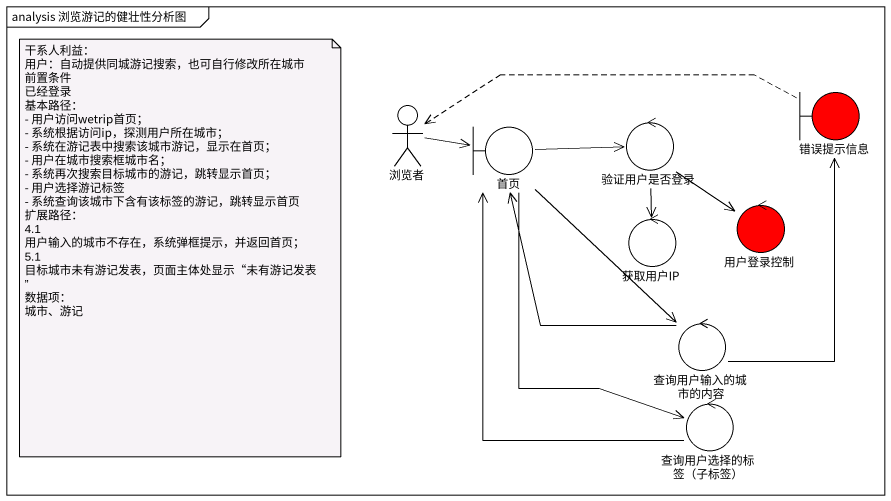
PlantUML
@startuml
mainframe analysis 浏览游记的健壮性分析图
actor 浏览者
boundary 错误提示信息 #FF0000
boundary 首页
control 验证用户是否登录
control 用户登录控制 #FF0000
control 获取用户IP
control 查询用户输入的城市的内容
control "查询用户选择的标签（子标签）" as 查询用户选择的标签_子标签
浏览者 -right-> 首页
错误提示信息 .left.> 浏览者
首页 -right-> 验证用户是否登录
首页 --> 查询用户输入的城市的内容
首页 --> 查询用户选择的标签_子标签
验证用户是否登录 --> 用户登录控制
验证用户是否登录 --> 获取用户IP
查询用户输入的城市的内容 -up-> 错误提示信息
查询用户输入的城市的内容 -up-> 首页
查询用户选择的标签_子标签 -up-> 首页
note as N1
  干系人利益：
  用户：自动提供同城游记搜索，也可自行修改所在城市
  前置条件
  已经登录
  基本路径：
  - 用户访问wetrip首页；
  - 系统根据访问ip，探测用户所在城市；
  - 系统在游记表中搜索该城市游记，显示在首页；
  - 用户在城市搜索框城市名；
  - 系统再次搜索目标城市的游记，跳转显示首页；
  - 用户选择游记标签
  - 系统查询该城市下含有该标签的游记，跳转显示首页
  扩展路径：
  4.1 用户输入的城市不存在，系统弹框提示，并返回首页；
  5.1 目标城市未有游记发表，页面主体处显示“未有游记发表”
  数据项：
  城市、游记
end note
@enduml
